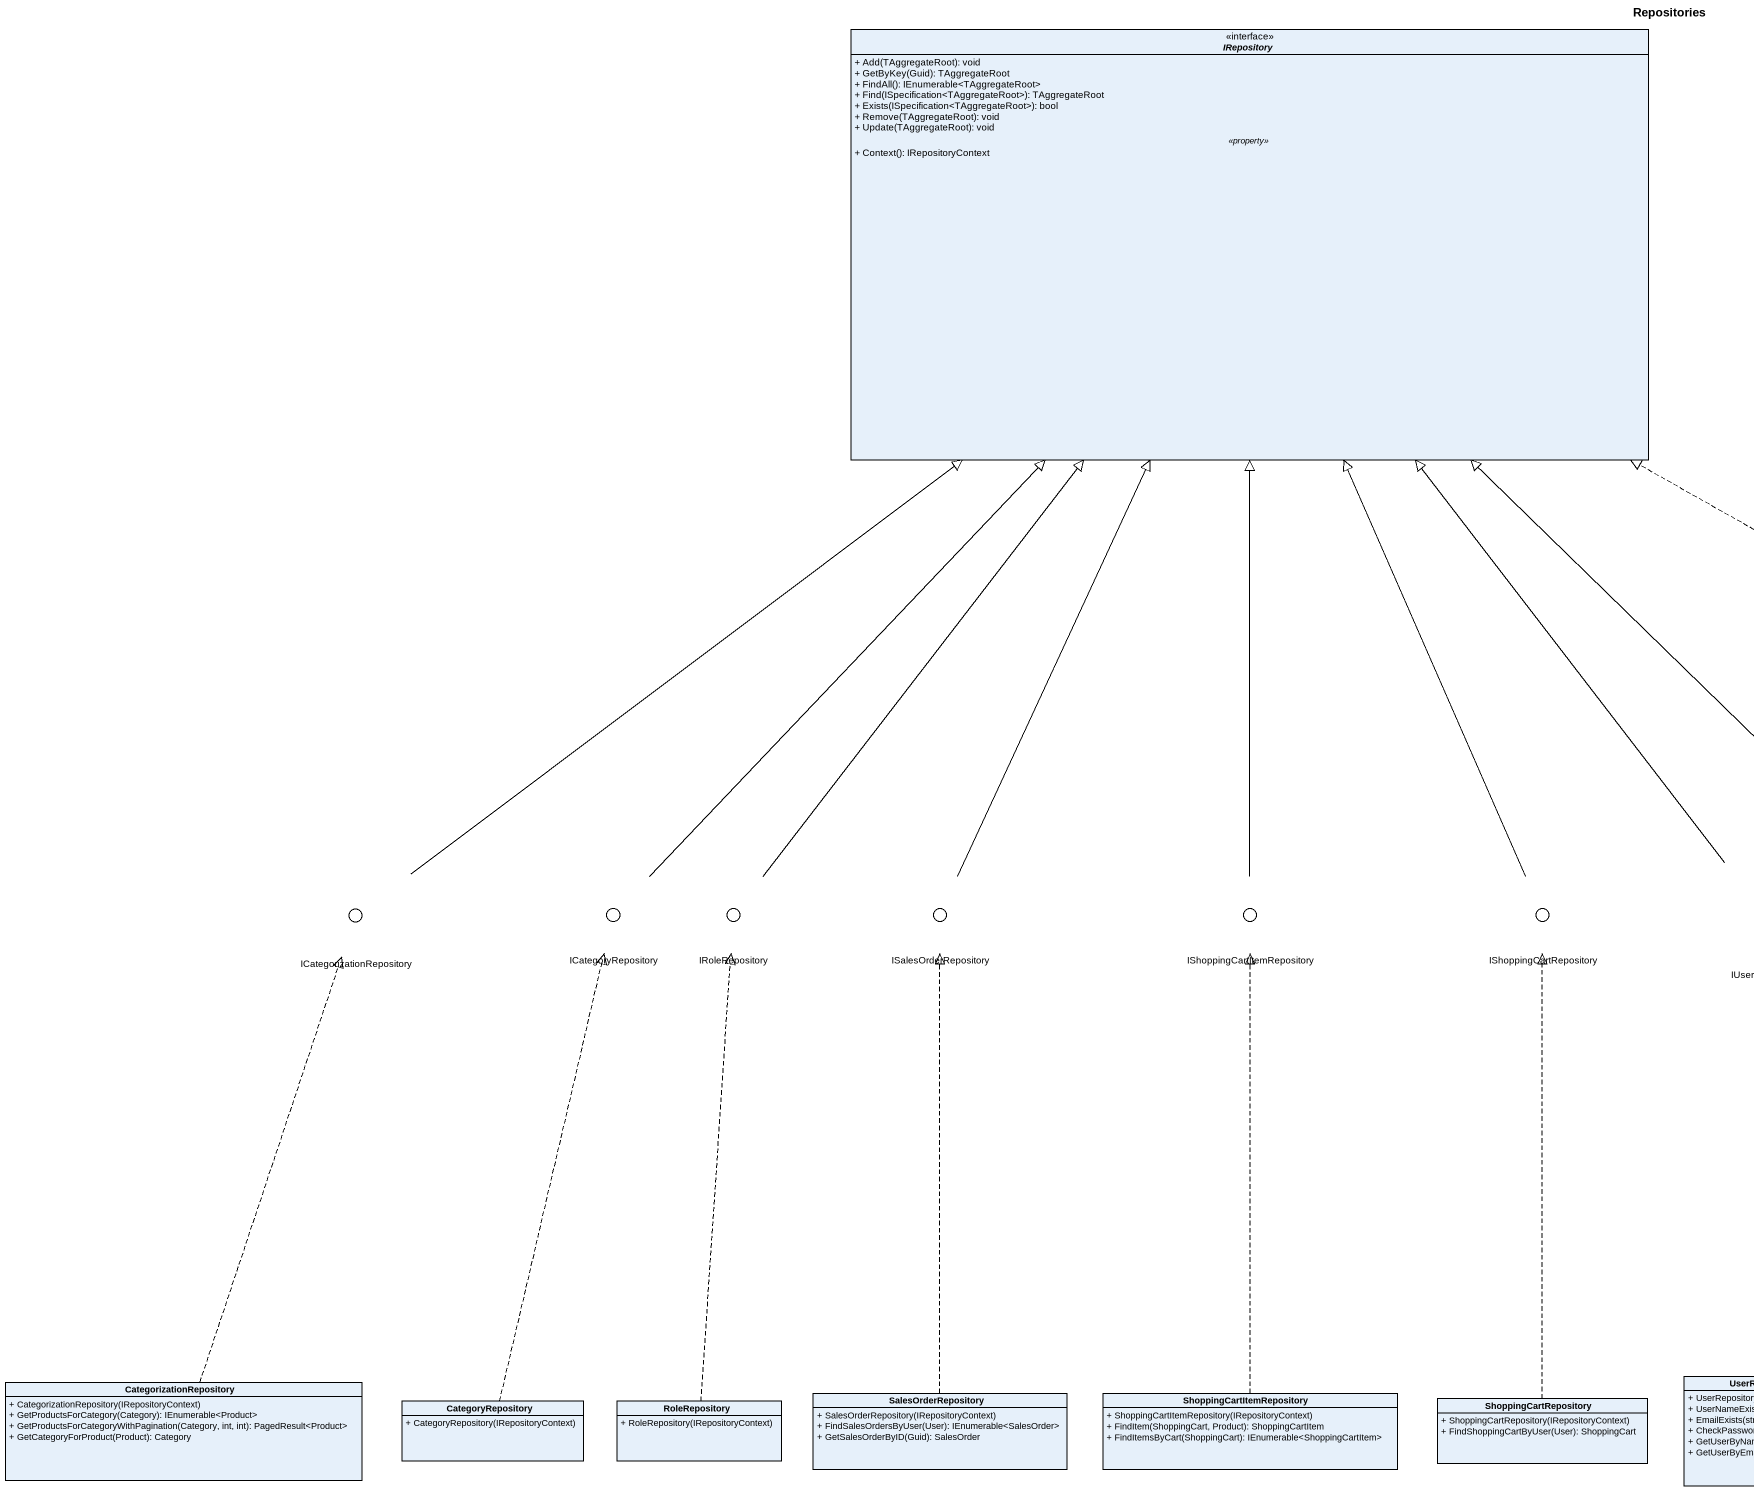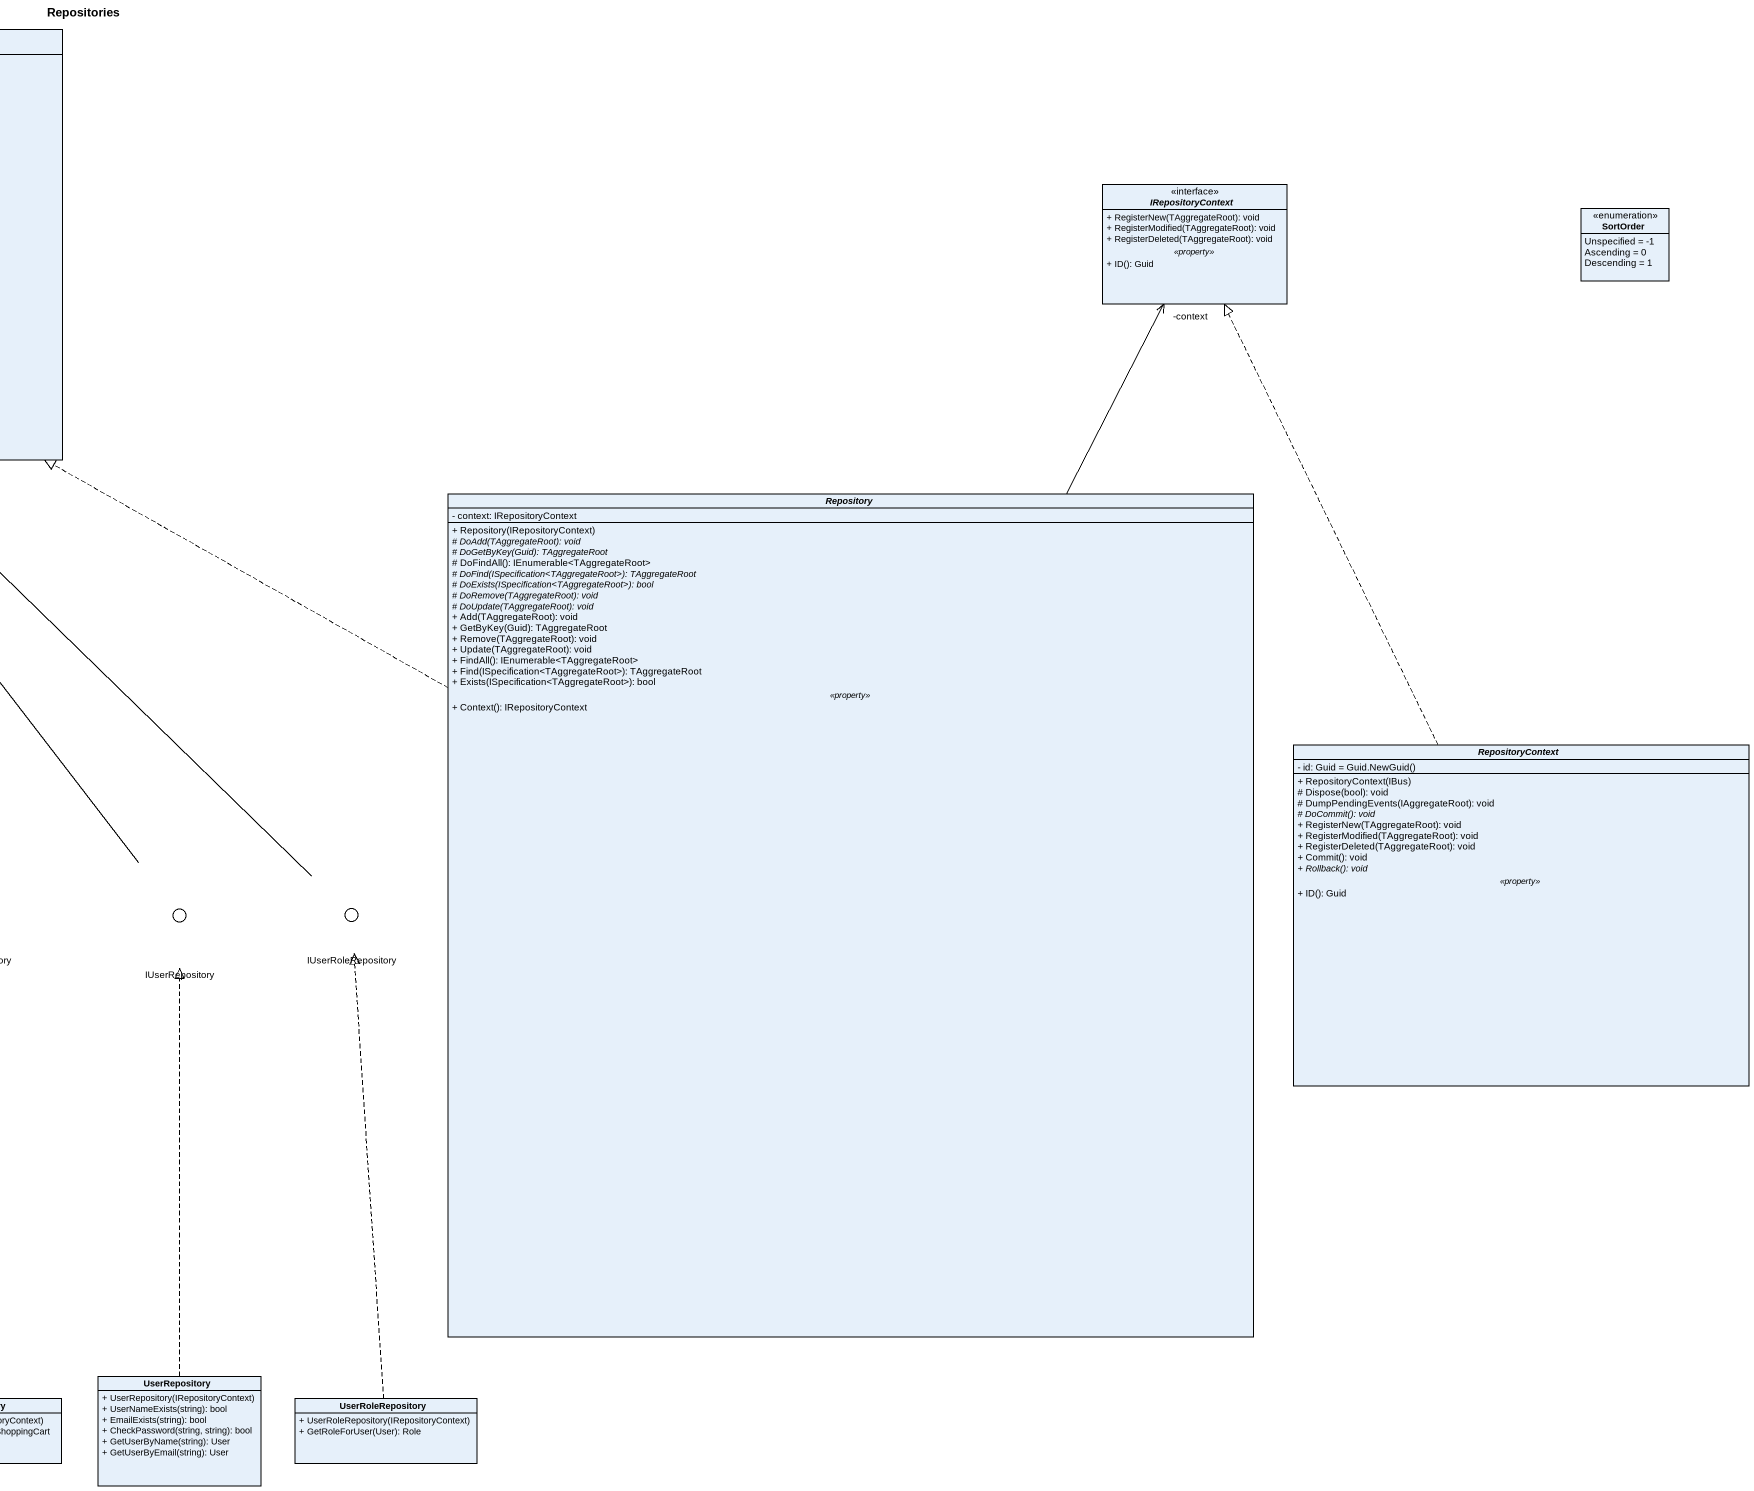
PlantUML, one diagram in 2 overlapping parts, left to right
@startuml
title Repositories
allowmixing
hide circle
hide empty members
skinparam classAttributeIconSize 0
interface IRepository <<interface>> {
  + Add(TAggregateRoot): void
  + GetByKey(Guid): TAggregateRoot
  + FindAll(): IEnumerable<TAggregateRoot>
  + Find(ISpecification<TAggregateRoot>): TAggregateRoot
  + Exists(ISpecification<TAggregateRoot>): bool
  + Remove(TAggregateRoot): void
  + Update(TAggregateRoot): void
  .. <<property>> ..
  + Context(): IRepositoryContext
}
interface IRepositoryContext <<interface>> {
  + RegisterNew(TAggregateRoot): void
  + RegisterModified(TAggregateRoot): void
  + RegisterDeleted(TAggregateRoot): void
  .. <<property>> ..
  + ID(): Guid
}
enum SortOrder {
  Unspecified = -1
  Ascending = 0
  Descending = 1
}
abstract class Repository {
  - context: IRepositoryContext
  --
  + Repository(IRepositoryContext)
  {abstract} # DoAdd(TAggregateRoot): void
  {abstract} # DoGetByKey(Guid): TAggregateRoot
  # DoFindAll(): IEnumerable<TAggregateRoot>
  {abstract} # DoFind(ISpecification<TAggregateRoot>): TAggregateRoot
  {abstract} # DoExists(ISpecification<TAggregateRoot>): bool
  {abstract} # DoRemove(TAggregateRoot): void
  {abstract} # DoUpdate(TAggregateRoot): void
  + Add(TAggregateRoot): void
  + GetByKey(Guid): TAggregateRoot
  + Remove(TAggregateRoot): void
  + Update(TAggregateRoot): void
  + FindAll(): IEnumerable<TAggregateRoot>
  + Find(ISpecification<TAggregateRoot>): TAggregateRoot
  + Exists(ISpecification<TAggregateRoot>): bool
  .. <<property>> ..
  + Context(): IRepositoryContext
}
abstract class RepositoryContext {
  {field} - id: Guid = Guid.NewGuid()
  --
  + RepositoryContext(IBus)
  # Dispose(bool): void
  # DumpPendingEvents(IAggregateRoot): void
  {abstract} # DoCommit(): void
  + RegisterNew(TAggregateRoot): void
  + RegisterModified(TAggregateRoot): void
  + RegisterDeleted(TAggregateRoot): void
  + Commit(): void
  {abstract} + Rollback(): void
  .. <<property>> ..
  + ID(): Guid
}
() ICategorizationRepository <<interface>>
() IUserRepository <<interface>>
() ICategoryRepository <<interface>>
() IRoleRepository <<interface>>
() ISalesOrderRepository <<interface>>
() IShoppingCartItemRepository <<interface>>
() IShoppingCartRepository <<interface>>
() IUserRoleRepository <<interface>>
class UserRepository {
  + UserRepository(IRepositoryContext)
  + UserNameExists(string): bool
  + EmailExists(string): bool
  + CheckPassword(string, string): bool
  + GetUserByName(string): User
  + GetUserByEmail(string): User
}
class CategorizationRepository {
  + CategorizationRepository(IRepositoryContext)
  + GetProductsForCategory(Category): IEnumerable<Product>
  + GetProductsForCategoryWithPagination(Category, int, int): PagedResult<Product>
  + GetCategoryForProduct(Product): Category
}
class CategoryRepository {
  + CategoryRepository(IRepositoryContext)
}
class RoleRepository {
  + RoleRepository(IRepositoryContext)
}
class SalesOrderRepository {
  + SalesOrderRepository(IRepositoryContext)
  + FindSalesOrdersByUser(User): IEnumerable<SalesOrder>
  + GetSalesOrderByID(Guid): SalesOrder
}
class ShoppingCartItemRepository {
  + ShoppingCartItemRepository(IRepositoryContext)
  + FindItem(ShoppingCart, Product): ShoppingCartItem
  + FindItemsByCart(ShoppingCart): IEnumerable<ShoppingCartItem>
}
class ShoppingCartRepository {
  + ShoppingCartRepository(IRepositoryContext)
  + FindShoppingCartByUser(User): ShoppingCart
}
class UserRoleRepository {
  + UserRoleRepository(IRepositoryContext)
  + GetRoleForUser(User): Role
}
Repository .left.|> IRepository
Repository -up-> "-context" IRepositoryContext
RepositoryContext .up.|> IRepositoryContext
ICategorizationRepository -up-|> IRepository
IUserRepository -up-|> IRepository
ICategoryRepository -up-|> IRepository
IRoleRepository -up-|> IRepository
ISalesOrderRepository -up-|> IRepository
IShoppingCartItemRepository -up-|> IRepository
IShoppingCartRepository -up-|> IRepository
IUserRoleRepository -up-|> IRepository
UserRepository .up.|> IUserRepository
CategorizationRepository .up.|> ICategorizationRepository
CategoryRepository .up.|> ICategoryRepository
RoleRepository .up.|> IRoleRepository
SalesOrderRepository .up.|> ISalesOrderRepository
ShoppingCartItemRepository .up.|> IShoppingCartItemRepository
ShoppingCartRepository .up.|> IShoppingCartRepository
UserRoleRepository .up.|> IUserRoleRepository
@enduml
